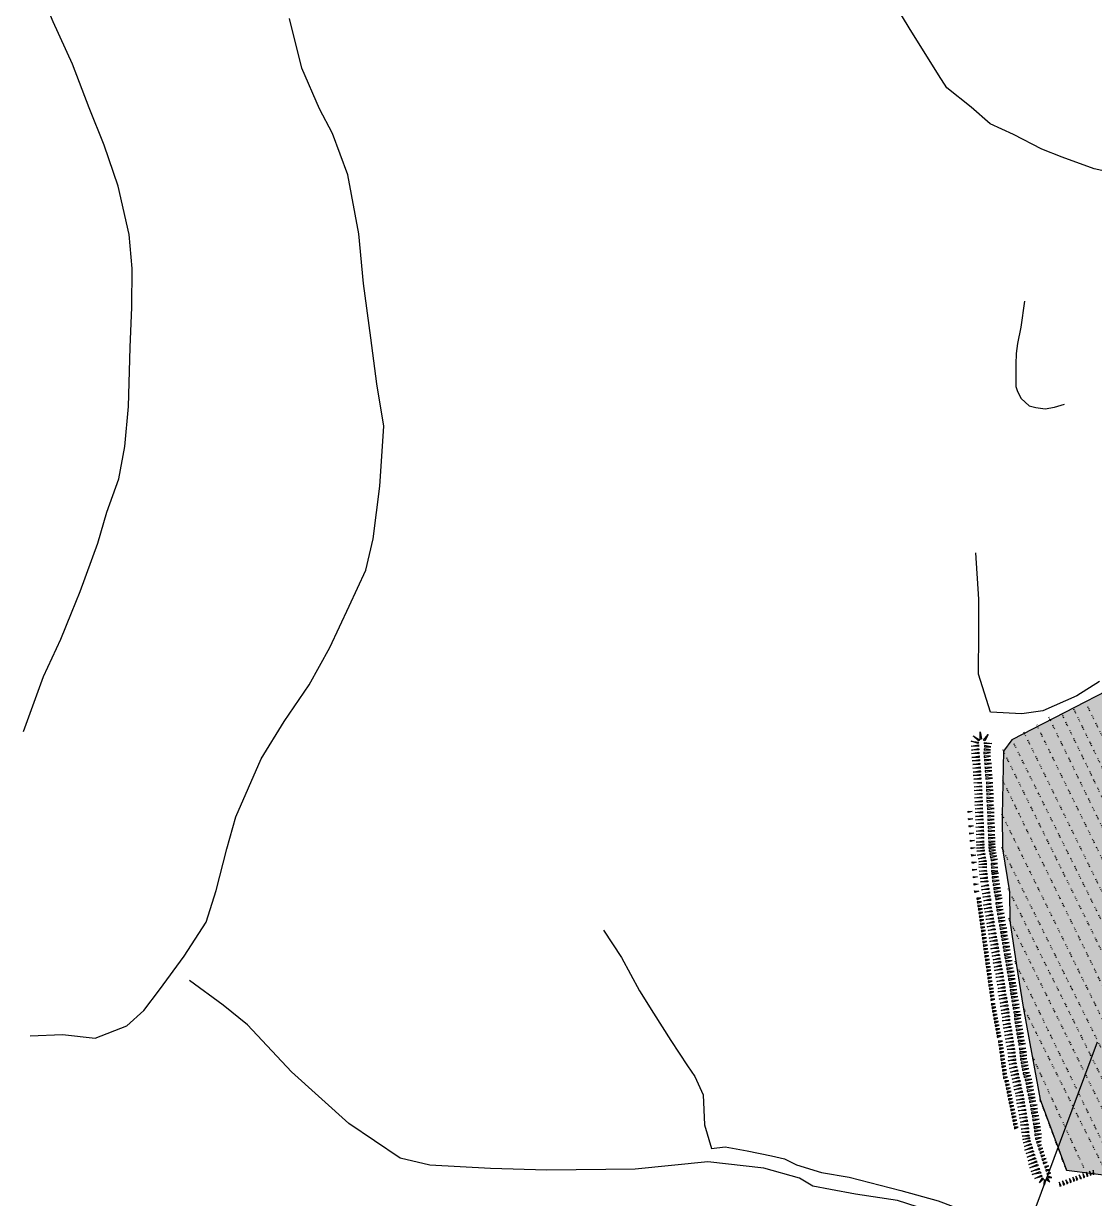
# Model space of a CAD drawing. Header units: feet. Extents: x 442639 to 445151, y 513727 to 516000.
# Drawn here: x 443101 to 443395.2, y 515110 to 515432.7 of the extents above; entities that cross this region are included whole.
import ezdxf

# ---------------------------------------------------------------- set-up
doc = ezdxf.new("R2010")
doc.units = ezdxf.units.FT
doc.header["$MEASUREMENT"] = 0
doc.linetypes.add('HMBC3', pattern=[2.5, 0.25, -0.25, 0.25, -0.25, 0.25, -0.25, -1])
for name, color, linetype in [('EW_SURVEY2000', 40, 'CONTINUOUS'), ('FIELDBOUNDARY', 82, 'CONTINUOUS'), ('FURROW', 8, 'CONTINUOUS'), ('HACHURE', 7, 'CONTINUOUS'), ('PDA2000', 6, 'CONTINUOUS'), ('QUARRYEDGE', 41, 'CONTINUOUS'), ('WATER', 160, 'CONTINUOUS')]:
    doc.layers.add(name, color=color, linetype=linetype)

msp = doc.modelspace()

# ---------------------------------------------------------------- hatches: boundary and pattern name
at = {"layer": 'EW_SURVEY2000', "ltscale": 100}
h = msp.add_hatch(color=256, dxfattribs=at)
h.paths.add_polyline_path([(443387.49, 515117.76), (443401.94, 515116), (443428.8, 515129.76), (443458.44, 515145.99), (443467.66, 515152.82), (443474.37, 515156.42), (443492.59, 515168.41), (443569.23, 515214.18), (443562.84, 515225.56), (443541.17, 515236.56), (443533.13, 515236.09), (443513.75, 515235.02), (443496.67, 515235.9), (443480.54, 515251.5), (443472.45, 515259.77), (443467.05, 515262.62), (443447.75, 515267.72), (443430.83, 515268.38), (443415.83, 515258.34), (443372.53, 515236.03), (443370.21, 515232.87), (443369.84, 515215.28), (443369.89, 515206.05), (443371.86, 515194.23), (443371.9, 515186.32), (443373.79, 515174.04), (443375.62, 515162.58), (443378.06, 515149.15), (443380.23, 515137.18)])
h.paths.add_polyline_path([(443732.42, 514928.62), (443713.77, 514994.29), (443722.92, 515002.16), (443761.16, 515022.47), (443776.2, 515027.21), (443817.07, 515035.39), (443815.52, 515041.61), (443808.05, 515057.77), (443786.61, 515099.57), (443773.95, 515133.47), (443776.08, 515135.75), (443779.01, 515136.47), (443782.79, 515137.54), (443785.77, 515137.81), (443788.71, 515137.99), (443796.4, 515141.4), (443893.94, 515167.78), (443912.95, 515168.66), (443955.12, 515171), (443952.58, 515123.63), (443912.95, 515117.42), (443913.17, 515094.38), (443914.78, 515061.21), (443914.88, 515055.59), (443915.3, 515049.36), (443915.49, 515042.93), (443915.91, 515014.23), (443948.41, 515031.11), (443953.9, 515015.5), (443915.81, 514997.83), (443917.24, 514971.66), (443797.03, 514953.41), (443797.03, 514952.88), (443798.08, 514946.82)])

# ---------------------------------------------------------------- linework, layer by layer
msp.add_lwpolyline([(443415.83, 515258.34), (443372.53, 515236.03), (443370.21, 515232.87), (443369.84, 515215.28), (443369.89, 515206.05), (443371.86, 515194.23), (443371.9, 515186.32), (443373.79, 515174.04), (443375.62, 515162.58), (443378.06, 515149.15), (443380.23, 515137.18), (443387.49, 515117.76), (443401.94, 515116)], dxfattribs=at)
at = {"layer": 'FIELDBOUNDARY'}
msp.add_lwpolyline([(443382.46, 515094.8), (443370.19, 515099.1), (443354.76, 515105.09), (443341.12, 515109.47), (443329.55, 515111.24), (443322.67, 515112.48), (443317.79, 515113.41), (443314.21, 515115.63), (443304.35, 515118.39), (443288.99, 515120.08), (443269.02, 515118.11), (443244.77, 515117.77), (443229.3, 515118.27), (443212.64, 515119.17), (443204.47, 515121.12), (443190.36, 515130.59), (443174.68, 515144.77), (443162.59, 515157.72), (443155.84, 515163.15), (443146.6, 515169.9)], dxfattribs=at)
at = {"layer": 'FURROW', "linetype": 'HMBC3', "flags": 128}
for points in [[(443389.44, 515244.48), (443442.27, 515135.81)], [(443445.64, 515138.38), (443392.93, 515245.93)], [(443382.54, 515242.34), (443436.03, 515132.45)], [(443439.14, 515133.98), (443386.01, 515243.54)], [(443375.7, 515238.2), (443428.8, 515129.76)], [(443432.51, 515131.25), (443379.33, 515240.13)], [(443425.8, 515128.45), (443372.53, 515236.03)], [(443422.39, 515126.68), (443369.76, 515233.78)], [(443418.65, 515124.79), (443369.69, 515225.47)], [(443369.63, 515215.71), (443415.14, 515123)], [(443369.68, 515206.48), (443412.04, 515121)], [(443371.4, 515195.16), (443409, 515119.29)], [(443371.56, 515187), (443405.87, 515117.37)], [(443373.23, 515175.2), (443402, 515115.88)], [(443375.62, 515162.58), (443397.42, 515119.03)], [(443378.06, 515149.15), (443392.28, 515118.38)], [(443387.49, 515117.76), (443380.23, 515137.18)]]:
    msp.add_lwpolyline(points, dxfattribs=at)
at = {"layer": 'HACHURE', "ltscale": 100}
for points in [[(443363.98, 515236.19), (443363.78, 515236.17), (443363.75, 515238.21), (443364.18, 515236.22)], [(443364.87, 515235.8), (443364.7, 515235.91), (443365.98, 515237.5), (443365.04, 515235.69)], [(443363.25, 515235.15), (443363.21, 515234.96), (443361.28, 515235.62), (443363.3, 515235.35)], [(443363.31, 515234.4), (443363.33, 515234.2), (443361.29, 515234.29), (443363.3, 515234.6)], [(443363.48, 515235.84), (443363.36, 515235.68), (443361.88, 515237.09), (443363.6, 515236)], [(443364.97, 515234.27), (443364.95, 515234.07), (443366.75, 515234.08), (443364.99, 515234.47)], [(443364.98, 515235.08), (443364.99, 515235.28), (443367.01, 515234.98), (443364.97, 515234.88)], [(443363.43, 515232.37), (443363.44, 515232.17), (443361.4, 515232.25), (443363.42, 515232.56)], [(443363.38, 515233.41), (443363.39, 515233.21), (443361.42, 515233.19), (443363.36, 515233.61)], [(443363.49, 515231.37), (443363.51, 515231.17), (443361.54, 515231.16), (443363.48, 515231.57)], [(443364.83, 515232.38), (443364.84, 515232.18), (443366.61, 515232.48), (443364.81, 515232.58)], [(443364.86, 515233.32), (443364.85, 515233.12), (443366.63, 515233.22), (443364.87, 515233.52)], [(443364.89, 515231.37), (443364.9, 515231.17), (443366.66, 515231.48), (443364.87, 515231.57)], [(443363.61, 515230.38), (443363.62, 515230.18), (443361.59, 515230.24), (443363.59, 515230.58)], [(443363.78, 515228.34), (443363.79, 515228.14), (443361.75, 515228.23), (443363.76, 515228.54)], [(443363.7, 515229.37), (443363.71, 515229.17), (443361.79, 515229.18), (443363.68, 515229.57)], [(443363.84, 515227.34), (443363.85, 515227.14), (443361.88, 515227.13), (443363.83, 515227.54)], [(443364.97, 515230.38), (443364.98, 515230.19), (443366.73, 515230.49), (443364.95, 515230.58)], [(443365.04, 515229.38), (443365.05, 515229.18), (443366.87, 515229.49), (443365.02, 515229.58)], [(443365.13, 515228.3), (443365.14, 515228.11), (443366.95, 515228.4), (443365.11, 515228.5)], [(443365.19, 515227.35), (443365.21, 515227.15), (443366.96, 515227.46), (443365.18, 515227.55)], [(443363.9, 515226.35), (443363.92, 515226.15), (443361.89, 515226.21), (443363.89, 515226.55)], [(443363.98, 515225.36), (443363.99, 515225.16), (443362.07, 515225.16), (443363.97, 515225.56)], [(443364.11, 515224.17), (443364.11, 515223.97), (443362.08, 515224.14), (443364.1, 515224.37)], [(443365.3, 515226.25), (443365.31, 515226.05), (443367.06, 515226.35), (443365.28, 515226.44)], [(443365.38, 515225.35), (443365.39, 515225.15), (443367.22, 515225.46), (443365.37, 515225.55)], [(443365.5, 515224.13), (443365.51, 515223.93), (443367.29, 515224.16), (443365.49, 515224.33)], [(443364.13, 515223.17), (443364.14, 515222.97), (443362.17, 515223.04), (443364.13, 515223.37)], [(443364.2, 515222.18), (443364.21, 515221.98), (443362.18, 515222.12), (443364.2, 515222.38)], [(443364.25, 515221.17), (443364.26, 515220.97), (443362.33, 515221.05), (443364.25, 515221.37)], [(443365.52, 515223.11), (443365.53, 515222.91), (443367.29, 515223.15), (443365.51, 515223.31)], [(443365.56, 515222.13), (443365.57, 515221.93), (443367.33, 515222.16), (443365.55, 515222.33)], [(443365.59, 515221.12), (443365.59, 515220.92), (443367.43, 515221.15), (443365.59, 515221.32)], [(443364.29, 515220.14), (443364.29, 515219.94), (443362.26, 515220.1), (443364.28, 515220.34)], [(443364.34, 515218.14), (443364.34, 515217.94), (443362.32, 515218.08), (443364.33, 515218.34)], [(443364.31, 515219.14), (443364.32, 515218.94), (443362.35, 515219), (443364.31, 515219.34)], [(443365.64, 515220.04), (443365.64, 515219.84), (443367.46, 515220.06), (443365.63, 515220.24)], [(443365.66, 515219.09), (443365.67, 515218.89), (443367.44, 515219.13), (443365.66, 515219.29)], [(443365.72, 515217.98), (443365.73, 515217.78), (443367.49, 515218.01), (443365.71, 515218.18)], [(443360.47, 515216.22), (443360.45, 515216.42), (443361.57, 515216.31), (443360.49, 515216.02)], [(443364.45, 515216.09), (443364.45, 515215.89), (443362.42, 515216.05), (443364.44, 515216.29)], [(443364.37, 515217.14), (443364.37, 515216.94), (443362.45, 515217.03), (443364.37, 515217.34)], [(443364.47, 515215.09), (443364.48, 515214.89), (443362.51, 515214.95), (443364.47, 515215.29)], [(443365.77, 515217.08), (443365.77, 515216.88), (443367.61, 515217.12), (443365.77, 515217.28)], [(443365.84, 515216.04), (443365.85, 515215.84), (443367.63, 515216.07), (443365.84, 515216.24)], [(443365.86, 515215.03), (443365.87, 515214.83), (443367.64, 515215.07), (443365.85, 515215.23)], [(443360.63, 515214.23), (443360.62, 515214.43), (443361.73, 515214.32), (443360.65, 515214.03)], [(443360.8, 515212.24), (443360.78, 515212.44), (443361.9, 515212.33), (443360.82, 515212.04)], [(443364.55, 515214.09), (443364.55, 515213.89), (443362.52, 515214.04), (443364.54, 515214.29)], [(443364.63, 515212.05), (443364.63, 515211.85), (443362.6, 515212.02), (443364.62, 515212.25)], [(443364.59, 515213.08), (443364.6, 515212.88), (443362.68, 515212.97), (443364.59, 515213.28)], [(443365.9, 515214.04), (443365.91, 515213.84), (443367.67, 515214.08), (443365.9, 515214.24)], [(443365.93, 515213.03), (443365.93, 515212.83), (443367.77, 515213.07), (443365.93, 515213.23)], [(443365.98, 515211.96), (443365.98, 515211.76), (443367.8, 515211.98), (443365.97, 515212.16)], [(443360.96, 515210.24), (443360.95, 515210.44), (443362.06, 515210.33), (443360.98, 515210.04)], [(443361.13, 515208.25), (443361.11, 515208.45), (443362.23, 515208.34), (443361.15, 515208.05)], [(443364.68, 515210.05), (443364.68, 515209.85), (443362.66, 515210), (443364.67, 515210.25)], [(443364.65, 515211.05), (443364.66, 515210.85), (443362.69, 515210.92), (443364.65, 515211.25)], [(443364.74, 515208.04), (443364.76, 515207.84), (443362.73, 515207.86), (443364.73, 515208.24)], [(443364.71, 515209.06), (443364.72, 515208.86), (443362.8, 515208.94), (443364.71, 515209.26)], [(443366.01, 515211), (443366.01, 515210.8), (443367.78, 515211.04), (443366, 515211.2)], [(443366.06, 515209.89), (443366.07, 515209.69), (443367.83, 515209.93), (443366.06, 515210.09)], [(443366.11, 515209), (443366.12, 515208.8), (443367.95, 515209.04), (443366.11, 515209.2)], [(443361.29, 515206.26), (443361.28, 515206.46), (443362.39, 515206.35), (443361.31, 515206.06)], [(443364.8, 515207.26), (443364.81, 515207.06), (443362.78, 515207.09), (443364.78, 515207.46)], [(443364.82, 515206.4), (443364.84, 515206.2), (443362.81, 515206.23), (443364.81, 515206.6)], [(443364.88, 515205.63), (443364.89, 515205.43), (443362.86, 515205.45), (443364.86, 515205.82)], [(443366.13, 515207.96), (443366.15, 515207.76), (443367.9, 515208.1), (443366.11, 515208.16)], [(443366.19, 515207.18), (443366.21, 515206.98), (443367.95, 515207.32), (443366.17, 515207.38)], [(443366.21, 515206.33), (443366.23, 515206.13), (443367.98, 515206.47), (443366.2, 515206.52)], [(443366.27, 515205.55), (443366.29, 515205.35), (443368.03, 515205.69), (443366.25, 515205.75)], [(443366.43, 515204.7), (443366.46, 515204.51), (443368.18, 515204.97), (443366.4, 515204.9)], [(443361.46, 515204.26), (443361.44, 515204.46), (443362.56, 515204.35), (443361.48, 515204.06)], [(443361.62, 515202.27), (443361.61, 515202.47), (443362.72, 515202.36), (443361.64, 515202.07)], [(443365.04, 515204.68), (443365.07, 515204.48), (443363.04, 515204.36), (443365, 515204.88)], [(443365.2, 515203.7), (443365.23, 515203.5), (443363.31, 515203.34), (443365.17, 515203.9)], [(443365.4, 515202.78), (443365.43, 515202.59), (443363.39, 515202.48), (443365.37, 515202.98)], [(443365.42, 515201.88), (443365.42, 515201.68), (443363.45, 515201.77), (443365.42, 515202.08)], [(443366.59, 515203.82), (443366.62, 515203.62), (443368.41, 515204.1), (443366.57, 515204.02)], [(443366.79, 515202.93), (443366.82, 515202.73), (443368.55, 515203.2), (443366.75, 515203.13)], [(443366.81, 515201.81), (443366.84, 515201.61), (443368.56, 515202.07), (443366.78, 515202)], [(443361.79, 515200.28), (443361.77, 515200.48), (443362.89, 515200.37), (443361.81, 515200.08)], [(443365.47, 515201), (443365.47, 515200.8), (443363.44, 515200.99), (443365.47, 515201.2)], [(443365.49, 515200), (443365.49, 515199.8), (443363.52, 515199.89), (443365.48, 515200.2)], [(443365.62, 515199.14), (443365.64, 515198.94), (443363.6, 515198.97), (443365.6, 515199.34)], [(443366.87, 515200.95), (443366.87, 515200.75), (443368.66, 515200.96), (443366.86, 515201.15)], [(443366.88, 515199.93), (443366.88, 515199.73), (443368.65, 515199.96), (443366.87, 515200.13)], [(443367.01, 515199.2), (443367.04, 515199), (443368.8, 515199.36), (443366.99, 515199.4)], [(443361.95, 515198.28), (443361.94, 515198.48), (443363.05, 515198.38), (443361.97, 515198.09)], [(443362.12, 515196.29), (443362.1, 515196.49), (443363.22, 515196.38), (443362.14, 515196.09)], [(443365.71, 515198.15), (443365.73, 515197.95), (443363.76, 515197.88), (443365.69, 515198.35)], [(443365.86, 515197.16), (443365.88, 515196.96), (443363.84, 515196.97), (443365.84, 515197.36)], [(443366.01, 515196.07), (443366.04, 515195.87), (443364.13, 515195.7), (443365.98, 515196.26)], [(443367.1, 515198.19), (443367.13, 515197.99), (443368.87, 515198.36), (443367.08, 515198.39)], [(443367.21, 515197.21), (443367.24, 515197.01), (443368.98, 515197.37), (443367.19, 515197.41)], [(443367.35, 515196.19), (443367.37, 515195.99), (443369.16, 515196.46), (443367.32, 515196.39)], [(443367.53, 515195.13), (443367.56, 515194.93), (443369.34, 515195.38), (443367.5, 515195.33)], [(443362.28, 515194.3), (443362.27, 515194.5), (443363.38, 515194.39), (443362.3, 515194.1)], [(443362.9, 515192.35), (443362.92, 515192.15), (443363.99, 515192.5), (443362.87, 515192.54)], [(443366.18, 515195.05), (443366.21, 515194.85), (443364.18, 515194.75), (443366.15, 515195.25)], [(443366.34, 515194.06), (443366.37, 515193.86), (443364.41, 515193.67), (443366.31, 515194.26)], [(443366.49, 515193.07), (443366.52, 515192.87), (443364.49, 515192.76), (443366.46, 515193.27)], [(443366.65, 515192.09), (443366.68, 515191.89), (443364.77, 515191.73), (443366.62, 515192.29)], [(443367.68, 515194.19), (443367.72, 515193.99), (443369.44, 515194.46), (443367.65, 515194.38)], [(443367.88, 515193.09), (443367.92, 515192.9), (443369.63, 515193.36), (443367.85, 515193.29)], [(443368.05, 515192.21), (443368.08, 515192.02), (443369.87, 515192.49), (443368.02, 515192.41)], [(443363.03, 515191.36), (443363.06, 515191.16), (443364.12, 515191.51), (443363.01, 515191.55)], [(443363.17, 515190.37), (443363.2, 515190.17), (443364.26, 515190.52), (443363.14, 515190.56)], [(443363.31, 515189.37), (443363.33, 515189.18), (443364.4, 515189.53), (443363.28, 515189.57)], [(443366.69, 515190.92), (443366.72, 515190.72), (443364.69, 515190.62), (443366.66, 515191.12)], [(443366.85, 515189.93), (443366.88, 515189.73), (443364.92, 515189.55), (443366.82, 515190.13)], [(443367.05, 515188.96), (443367.08, 515188.76), (443365.05, 515188.64), (443367.02, 515189.15)], [(443368.08, 515191.06), (443368.12, 515190.86), (443369.85, 515191.32), (443368.05, 515191.26)], [(443368.23, 515190.06), (443368.27, 515189.86), (443369.99, 515190.33), (443368.2, 515190.25)], [(443368.4, 515189.08), (443368.43, 515188.89), (443370.15, 515189.35), (443368.37, 515189.28)], [(443363.44, 515188.38), (443363.47, 515188.19), (443364.53, 515188.53), (443363.42, 515188.58)], [(443363.58, 515187.39), (443363.61, 515187.2), (443364.67, 515187.54), (443363.55, 515187.59)], [(443363.72, 515186.4), (443363.75, 515186.2), (443364.81, 515186.55), (443363.69, 515186.6)], [(443363.85, 515185.41), (443363.88, 515185.21), (443364.94, 515185.56), (443363.83, 515185.61)], [(443367.23, 515187.96), (443367.26, 515187.76), (443365.34, 515187.6), (443367.19, 515188.16)], [(443367.4, 515186.94), (443367.43, 515186.75), (443365.39, 515186.65), (443367.37, 515187.14)], [(443367.55, 515185.96), (443367.58, 515185.76), (443365.62, 515185.57), (443367.52, 515186.15)], [(443368.56, 515188.09), (443368.59, 515187.89), (443370.38, 515188.36), (443368.53, 515188.28)], [(443368.74, 515187.03), (443368.78, 515186.83), (443370.55, 515187.28), (443368.71, 515187.22)], [(443368.9, 515186.08), (443368.93, 515185.88), (443370.65, 515186.35), (443368.86, 515186.28)], [(443363.99, 515184.42), (443364.02, 515184.22), (443365.08, 515184.57), (443363.96, 515184.62)], [(443364.13, 515183.43), (443364.16, 515183.23), (443365.22, 515183.58), (443364.1, 515183.63)], [(443364.27, 515182.44), (443364.29, 515182.24), (443365.36, 515182.59), (443364.24, 515182.64)], [(443367.7, 515184.97), (443367.73, 515184.77), (443365.71, 515184.65), (443367.67, 515185.17)], [(443367.87, 515183.99), (443367.9, 515183.79), (443365.98, 515183.63), (443367.84, 515184.19)], [(443368.05, 515182.88), (443368.08, 515182.68), (443366.05, 515182.59), (443368.02, 515183.08)], [(443369.1, 515184.99), (443369.13, 515184.79), (443370.85, 515185.26), (443369.06, 515185.19)], [(443369.26, 515184.11), (443369.29, 515183.91), (443371.08, 515184.38), (443369.23, 515184.31)], [(443369.44, 515183.02), (443369.48, 515182.83), (443371.21, 515183.28), (443369.41, 515183.22)], [(443364.4, 515181.45), (443364.43, 515181.25), (443365.49, 515181.6), (443364.38, 515181.65)], [(443364.54, 515180.46), (443364.57, 515180.26), (443365.63, 515180.61), (443364.51, 515180.66)], [(443364.68, 515179.47), (443364.7, 515179.27), (443365.77, 515179.62), (443364.65, 515179.67)], [(443368.21, 515181.89), (443368.24, 515181.7), (443366.27, 515181.51), (443368.17, 515182.09)], [(443368.41, 515180.92), (443368.44, 515180.72), (443366.41, 515180.6), (443368.38, 515181.12)], [(443368.58, 515179.92), (443368.61, 515179.73), (443366.7, 515179.56), (443368.55, 515180.12)], [(443369.59, 515182.02), (443369.63, 515181.82), (443371.34, 515182.29), (443369.56, 515182.22)], [(443369.76, 515181.05), (443369.79, 515180.85), (443371.51, 515181.31), (443369.73, 515181.24)], [(443369.92, 515180.05), (443369.95, 515179.85), (443371.74, 515180.32), (443369.89, 515180.25)], [(443370.1, 515178.99), (443370.14, 515178.79), (443371.91, 515179.24), (443370.07, 515179.19)], [(443364.81, 515178.48), (443364.84, 515178.28), (443365.9, 515178.63), (443364.79, 515178.68)], [(443364.95, 515177.49), (443364.98, 515177.29), (443366.04, 515177.64), (443364.92, 515177.69)], [(443365.09, 515176.5), (443365.11, 515176.3), (443366.18, 515176.65), (443365.06, 515176.7)], [(443368.75, 515178.91), (443368.79, 515178.71), (443366.75, 515178.61), (443368.72, 515179.1)], [(443368.91, 515177.92), (443368.94, 515177.72), (443366.98, 515177.53), (443368.88, 515178.12)], [(443369.06, 515176.93), (443369.09, 515176.73), (443367.07, 515176.61), (443369.03, 515177.13)], [(443369.22, 515175.95), (443369.26, 515175.75), (443367.34, 515175.59), (443369.19, 515176.15)], [(443370.26, 515178.04), (443370.29, 515177.85), (443372.01, 515178.31), (443370.22, 515178.24)], [(443370.46, 515176.95), (443370.49, 515176.76), (443372.21, 515177.22), (443370.42, 515177.15)], [(443370.62, 515176.07), (443370.65, 515175.87), (443372.44, 515176.35), (443370.59, 515176.27)], [(443365.22, 515175.51), (443365.25, 515175.31), (443366.31, 515175.66), (443365.2, 515175.7)], [(443365.36, 515174.52), (443365.39, 515174.32), (443366.45, 515174.67), (443365.33, 515174.71)], [(443365.5, 515173.53), (443365.52, 515173.33), (443366.59, 515173.68), (443365.47, 515173.72)], [(443365.63, 515172.53), (443365.66, 515172.34), (443366.72, 515172.69), (443365.61, 515172.73)], [(443369.41, 515174.96), (443369.44, 515174.76), (443367.4, 515174.66), (443369.38, 515175.16)], [(443369.56, 515173.97), (443369.59, 515173.77), (443367.63, 515173.59), (443369.53, 515174.17)], [(443369.77, 515173), (443369.8, 515172.8), (443367.77, 515172.68), (443369.73, 515173.19)], [(443370.8, 515175.1), (443370.83, 515174.9), (443372.57, 515175.36), (443370.77, 515175.3)], [(443370.95, 515174.09), (443370.98, 515173.9), (443372.7, 515174.36), (443370.92, 515174.29)], [(443371.12, 515173.12), (443371.15, 515172.93), (443372.87, 515173.39), (443371.08, 515173.32)], [(443365.77, 515171.54), (443365.8, 515171.35), (443366.86, 515171.69), (443365.74, 515171.74)], [(443365.91, 515170.55), (443365.94, 515170.36), (443367, 515170.7), (443365.88, 515170.75)], [(443366.04, 515169.56), (443366.07, 515169.36), (443367.13, 515169.71), (443366.02, 515169.76)], [(443369.94, 515172), (443369.97, 515171.8), (443368.06, 515171.64), (443369.91, 515172.2)], [(443370.11, 515170.98), (443370.14, 515170.78), (443368.11, 515170.69), (443370.08, 515171.18)], [(443370.27, 515169.99), (443370.3, 515169.8), (443368.34, 515169.61), (443370.24, 515170.19)], [(443371.28, 515172.12), (443371.31, 515171.93), (443373.09, 515172.4), (443371.25, 515172.32)], [(443371.46, 515171.07), (443371.5, 515170.87), (443373.27, 515171.32), (443371.43, 515171.26)], [(443371.61, 515170.12), (443371.65, 515169.92), (443373.37, 515170.39), (443371.58, 515170.32)], [(443366.18, 515168.57), (443366.21, 515168.37), (443367.27, 515168.72), (443366.15, 515168.77)], [(443366.32, 515167.58), (443366.35, 515167.38), (443367.41, 515167.73), (443366.29, 515167.78)], [(443366.46, 515166.59), (443366.48, 515166.39), (443367.55, 515166.74), (443366.43, 515166.79)], [(443370.42, 515169.01), (443370.45, 515168.81), (443368.42, 515168.69), (443370.39, 515169.2)], [(443370.66, 515167.03), (443370.69, 515166.84), (443368.65, 515166.74), (443370.62, 515167.23)], [(443370.58, 515168.03), (443370.61, 515167.83), (443368.7, 515167.66), (443370.55, 515168.22)], [(443370.81, 515166.05), (443370.84, 515165.85), (443368.88, 515165.66), (443370.78, 515166.24)], [(443371.81, 515169.03), (443371.85, 515168.83), (443373.56, 515169.29), (443371.78, 515169.23)], [(443371.98, 515168.15), (443372.01, 515167.95), (443373.8, 515168.42), (443371.95, 515168.35)], [(443372.05, 515167.17), (443372.08, 515166.98), (443373.82, 515167.43), (443372.01, 515167.37)], [(443372.19, 515166.17), (443372.23, 515165.97), (443373.95, 515166.44), (443372.16, 515166.37)], [(443366.59, 515165.6), (443366.62, 515165.4), (443367.68, 515165.75), (443366.57, 515165.8)], [(443366.73, 515164.61), (443366.76, 515164.41), (443367.82, 515164.76), (443366.7, 515164.81)], [(443366.86, 515163.32), (443366.89, 515163.12), (443367.94, 515163.52), (443366.82, 515163.52)], [(443371.01, 515165.07), (443371.04, 515164.87), (443369.01, 515164.76), (443370.98, 515165.27)], [(443371.19, 515164.08), (443371.22, 515163.88), (443369.3, 515163.71), (443371.16, 515164.27)], [(443371.36, 515163.06), (443371.39, 515162.86), (443369.35, 515162.76), (443371.33, 515163.26)], [(443372.36, 515165.2), (443372.4, 515165), (443374.11, 515165.46), (443372.33, 515165.4)], [(443372.52, 515164.2), (443372.55, 515164), (443374.34, 515164.47), (443372.49, 515164.4)], [(443372.71, 515163.14), (443372.74, 515162.94), (443374.51, 515163.39), (443372.67, 515163.34)], [(443367.04, 515162.34), (443367.07, 515162.14), (443368.12, 515162.54), (443367, 515162.53)], [(443367.22, 515161.35), (443367.26, 515161.16), (443368.3, 515161.55), (443367.18, 515161.55)], [(443367.4, 515160.37), (443367.44, 515160.17), (443368.48, 515160.57), (443367.37, 515160.57)], [(443371.51, 515162.07), (443371.54, 515161.87), (443369.58, 515161.68), (443371.48, 515162.27)], [(443371.67, 515161.08), (443371.7, 515160.88), (443369.67, 515160.77), (443371.63, 515161.28)], [(443371.83, 515160.1), (443371.86, 515159.9), (443369.94, 515159.74), (443371.8, 515160.3)], [(443372.86, 515162.2), (443372.89, 515162), (443374.61, 515162.47), (443372.82, 515162.39)], [(443373.06, 515161.1), (443373.09, 515160.91), (443374.81, 515161.37), (443373.03, 515161.3)], [(443373.22, 515160.22), (443373.25, 515160.03), (443375.04, 515160.5), (443373.2, 515160.42)], [(443367.58, 515159.39), (443367.62, 515159.19), (443368.67, 515159.59), (443367.55, 515159.58)], [(443367.77, 515158.4), (443367.8, 515158.21), (443368.85, 515158.6), (443367.73, 515158.6)], [(443367.95, 515157.42), (443367.99, 515157.22), (443369.03, 515157.62), (443367.91, 515157.62)], [(443368.13, 515156.44), (443368.17, 515156.24), (443369.21, 515156.64), (443368.1, 515156.63)], [(443371.84, 515159.1), (443371.87, 515158.91), (443369.84, 515158.81), (443371.81, 515159.3)], [(443372, 515158.12), (443372.03, 515157.92), (443370.07, 515157.73), (443371.97, 515158.31)], [(443372.2, 515157.14), (443372.23, 515156.94), (443370.2, 515156.83), (443372.17, 515157.34)], [(443373.23, 515159.24), (443373.27, 515159.05), (443375, 515159.51), (443373.2, 515159.44)], [(443373.38, 515158.24), (443373.42, 515158.04), (443375.14, 515158.51), (443373.35, 515158.44)], [(443373.55, 515157.27), (443373.58, 515157.07), (443375.3, 515157.53), (443373.52, 515157.47)], [(443373.71, 515156.27), (443373.74, 515156.07), (443375.53, 515156.54), (443373.68, 515156.47)], [(443368.31, 515155.45), (443368.35, 515155.26), (443369.4, 515155.65), (443368.28, 515155.65)], [(443368.5, 515154.47), (443368.53, 515154.27), (443369.58, 515154.67), (443368.46, 515154.67)], [(443372.38, 515156.15), (443372.41, 515155.95), (443370.49, 515155.78), (443372.35, 515156.34)], [(443372.55, 515155.13), (443372.58, 515154.93), (443370.54, 515154.83), (443372.52, 515155.33)], [(443372.7, 515154.14), (443372.73, 515153.94), (443370.77, 515153.76), (443372.67, 515154.34)], [(443372.85, 515153.15), (443372.88, 515152.95), (443370.86, 515152.84), (443372.82, 515153.35)], [(443373.89, 515155.21), (443373.93, 515155.01), (443375.7, 515155.47), (443373.86, 515155.41)], [(443374.05, 515154.27), (443374.08, 515154.07), (443375.8, 515154.54), (443374.01, 515154.46)], [(443374.25, 515153.18), (443374.28, 515152.98), (443376, 515153.44), (443374.21, 515153.37)], [(443368.82, 515153.1), (443368.85, 515152.91), (443369.91, 515153.26), (443368.79, 515153.3)], [(443368.96, 515152.11), (443368.99, 515151.92), (443370.05, 515152.26), (443368.93, 515152.31)], [(443369.09, 515151.12), (443369.12, 515150.93), (443370.18, 515151.27), (443369.07, 515151.32)], [(443369.23, 515150.13), (443369.26, 515149.93), (443370.32, 515150.28), (443369.2, 515150.33)], [(443373.02, 515152.17), (443373.05, 515151.98), (443371.13, 515151.81), (443372.99, 515152.37)], [(443373.19, 515151.13), (443373.21, 515150.93), (443371.18, 515150.95), (443373.17, 515151.33)], [(443373.28, 515150.14), (443373.3, 515149.94), (443371.38, 515149.91), (443373.27, 515150.34)], [(443374.41, 515152.29), (443374.44, 515152.1), (443376.23, 515152.57), (443374.38, 515152.49)], [(443374.57, 515151.05), (443374.61, 515150.85), (443376.31, 515151.35), (443374.53, 515151.25)], [(443374.7, 515150.08), (443374.72, 515149.88), (443376.52, 515150.31), (443374.67, 515150.28)], [(443369.37, 515149.14), (443369.4, 515148.94), (443370.46, 515149.29), (443369.34, 515149.34)], [(443369.51, 515148.15), (443369.53, 515147.95), (443370.59, 515148.3), (443369.48, 515148.35)], [(443369.64, 515147.16), (443369.67, 515146.96), (443370.73, 515147.31), (443369.61, 515147.36)], [(443373.48, 515148.14), (443373.51, 515147.95), (443371.49, 515147.8), (443373.45, 515148.34)], [(443373.43, 515149.11), (443373.44, 515148.91), (443371.52, 515148.94), (443373.42, 515149.31)], [(443373.65, 515147.17), (443373.69, 515146.97), (443371.77, 515146.78), (443373.62, 515147.36)], [(443374.81, 515149.09), (443374.84, 515148.89), (443376.62, 515149.38), (443374.78, 515149.28)], [(443374.87, 515148.18), (443374.91, 515147.99), (443376.62, 515148.47), (443374.84, 515148.38)], [(443375.05, 515147.3), (443375.08, 515147.11), (443376.86, 515147.6), (443375.02, 515147.5)], [(443369.78, 515146.17), (443369.81, 515145.97), (443370.87, 515146.32), (443369.75, 515146.37)], [(443369.92, 515145.18), (443369.94, 515144.98), (443371.01, 515145.33), (443369.89, 515145.38)], [(443370.05, 515144.19), (443370.08, 515143.99), (443371.14, 515144.34), (443370.03, 515144.39)], [(443373.84, 515146.16), (443373.88, 515145.97), (443371.86, 515145.76), (443373.8, 515146.36)], [(443374.05, 515145.18), (443374.09, 515144.99), (443372.14, 515144.7), (443374.01, 515145.38)], [(443374.25, 515144.21), (443374.29, 515144.01), (443372.28, 515143.79), (443374.21, 515144.4)], [(443375.19, 515146.32), (443375.23, 515146.12), (443376.98, 515146.66), (443375.14, 515146.51)], [(443375.39, 515145.38), (443375.43, 515145.18), (443377.12, 515145.74), (443375.34, 515145.57)], [(443375.64, 515144.3), (443375.69, 515144.11), (443377.38, 515144.66), (443375.6, 515144.5)], [(443375.85, 515143.43), (443375.89, 515143.23), (443377.66, 515143.8), (443375.82, 515143.63)], [(443370.19, 515143.2), (443370.22, 515143), (443371.28, 515143.35), (443370.16, 515143.4)], [(443370.6, 515142.13), (443370.64, 515141.93), (443371.68, 515142.35), (443370.56, 515142.32)], [(443370.8, 515141.15), (443370.84, 515140.95), (443371.88, 515141.37), (443370.76, 515141.34)], [(443374.47, 515143.24), (443374.51, 515143.04), (443372.6, 515142.78), (443374.42, 515143.43)], [(443374.73, 515142.28), (443374.77, 515142.08), (443372.74, 515141.88), (443374.68, 515142.48)], [(443374.93, 515141.3), (443374.97, 515141.1), (443373.02, 515140.82), (443374.89, 515141.5)], [(443375.13, 515140.32), (443375.18, 515140.13), (443373.16, 515139.9), (443375.09, 515140.52)], [(443376.19, 515142.49), (443376.23, 515142.3), (443377.98, 515142.84), (443376.14, 515142.69)], [(443376.41, 515141.52), (443376.45, 515141.32), (443378.14, 515141.88), (443376.36, 515141.71)], [(443376.58, 515140.53), (443376.63, 515140.34), (443378.32, 515140.89), (443376.54, 515140.73)], [(443371, 515140.17), (443371.04, 515139.97), (443372.08, 515140.39), (443370.96, 515140.36)], [(443371.2, 515139.19), (443371.24, 515138.99), (443372.27, 515139.4), (443371.16, 515139.38)], [(443371.39, 515138.21), (443371.43, 515138.01), (443372.47, 515138.42), (443371.35, 515138.4)], [(443371.59, 515137.23), (443371.63, 515137.03), (443372.67, 515137.44), (443371.55, 515137.42)], [(443375.35, 515139.35), (443375.39, 515139.16), (443373.48, 515138.89), (443375.31, 515139.55)], [(443375.59, 515138.42), (443375.62, 515138.22), (443373.59, 515138.13), (443375.56, 515138.61)], [(443375.74, 515137.43), (443375.77, 515137.23), (443373.81, 515137.05), (443375.71, 515137.62)], [(443376.74, 515139.55), (443376.78, 515139.35), (443378.54, 515139.91), (443376.7, 515139.74)], [(443376.98, 515138.49), (443377.01, 515138.29), (443378.79, 515138.74), (443376.95, 515138.69)], [(443377.17, 515137.53), (443377.21, 515137.33), (443378.93, 515137.8), (443377.14, 515137.73)], [(443371.79, 515136.25), (443371.83, 515136.05), (443372.87, 515136.46), (443371.75, 515136.44)], [(443371.99, 515135.27), (443372.03, 515135.07), (443373.07, 515135.48), (443371.95, 515135.46)], [(443372.19, 515134.29), (443372.23, 515134.09), (443373.27, 515134.5), (443372.15, 515134.48)], [(443375.89, 515136.44), (443375.92, 515136.24), (443373.89, 515136.13), (443375.86, 515136.64)], [(443376.05, 515135.46), (443376.08, 515135.26), (443374.16, 515135.1), (443376.02, 515135.66)], [(443376.28, 515134.35), (443376.31, 515134.15), (443374.27, 515134.06), (443376.25, 515134.55)], [(443377.35, 515136.57), (443377.38, 515136.37), (443379.1, 515136.83), (443377.32, 515136.77)], [(443377.59, 515135.49), (443377.61, 515135.29), (443379.4, 515135.76), (443377.56, 515135.69)], [(443377.75, 515134.48), (443377.78, 515134.28), (443379.56, 515134.73), (443377.72, 515134.68)], [(443372.39, 515133.31), (443372.43, 515133.11), (443373.46, 515133.52), (443372.35, 515133.5)], [(443372.58, 515132.33), (443372.62, 515132.13), (443373.66, 515132.54), (443372.54, 515132.52)], [(443372.78, 515131.35), (443372.82, 515131.15), (443373.86, 515131.56), (443372.74, 515131.54)], [(443376.43, 515133.36), (443376.46, 515133.16), (443374.5, 515132.98), (443376.4, 515133.56)], [(443376.58, 515132.37), (443376.61, 515132.17), (443374.58, 515132.06), (443376.55, 515132.57)], [(443376.74, 515131.39), (443376.77, 515131.19), (443374.85, 515131.03), (443376.71, 515131.59)], [(443377.92, 515133.49), (443377.95, 515133.29), (443379.67, 515133.76), (443377.88, 515133.69)], [(443378.12, 515132.53), (443378.16, 515132.33), (443379.87, 515132.79), (443378.09, 515132.73)], [(443378.22, 515131.53), (443378.25, 515131.34), (443380.04, 515131.8), (443378.19, 515131.73)], [(443372.98, 515130.37), (443373.02, 515130.17), (443374.06, 515130.58), (443372.94, 515130.56)], [(443373.18, 515129.39), (443373.22, 515129.19), (443374.26, 515129.6), (443373.14, 515129.58)], [(443376.93, 515130.33), (443376.95, 515130.13), (443374.91, 515130.16), (443376.91, 515130.53)], [(443377.02, 515129.33), (443377.04, 515129.13), (443375.07, 515129.07), (443377, 515129.53)], [(443377.11, 515128.34), (443377.13, 515128.14), (443375.1, 515128.15), (443377.1, 515128.54)], [(443377.21, 515127.35), (443377.23, 515127.15), (443375.31, 515127.11), (443377.2, 515127.55)], [(443378.41, 515130.46), (443378.45, 515130.26), (443380.22, 515130.71), (443378.38, 515130.66)], [(443378.58, 515129.48), (443378.61, 515129.28), (443380.33, 515129.74), (443378.54, 515129.67)], [(443378.7, 515128.49), (443378.73, 515128.29), (443380.45, 515128.75), (443378.67, 515128.68)], [(443378.8, 515127.49), (443378.83, 515127.29), (443380.62, 515127.76), (443378.77, 515127.69)], [(443377.33, 515126.61), (443377.37, 515126.41), (443375.48, 515126.21), (443377.3, 515126.81)], [(443377.49, 515125.89), (443377.55, 515125.7), (443375.65, 515125.28), (443377.43, 515126.08)], [(443377.79, 515124.93), (443377.85, 515124.74), (443375.97, 515124.31), (443377.73, 515125.12)], [(443379.02, 515126.37), (443379.08, 515126.18), (443380.64, 515126.75), (443378.96, 515126.56)], [(443379.32, 515125.41), (443379.38, 515125.22), (443380.55, 515125.77), (443379.26, 515125.6)], [(443379.62, 515124.46), (443379.68, 515124.27), (443380.67, 515124.79), (443379.56, 515124.65)], [(443378.09, 515123.98), (443378.15, 515123.79), (443376.04, 515123.26), (443378.03, 515124.17)], [(443378.4, 515123.04), (443378.46, 515122.85), (443376.45, 515122.38), (443378.34, 515123.23)], [(443378.7, 515122.08), (443378.76, 515121.89), (443376.67, 515121.35), (443378.64, 515122.27)], [(443379, 515121.13), (443379.06, 515120.94), (443376.95, 515120.41), (443378.94, 515121.32)], [(443379.93, 515123.52), (443379.99, 515123.33), (443380.98, 515123.85), (443379.87, 515123.71)], [(443380.23, 515122.56), (443380.29, 515122.37), (443381.28, 515122.89), (443380.17, 515122.75)], [(443380.53, 515121.61), (443380.59, 515121.42), (443381.58, 515121.94), (443380.47, 515121.8)], [(443379.3, 515120.17), (443379.37, 515119.98), (443377.18, 515119.32), (443379.24, 515120.37)], [(443379.61, 515119.22), (443379.67, 515119.03), (443377.41, 515118.47), (443379.55, 515119.41)], [(443380.04, 515118.16), (443380.1, 515117.97), (443377.84, 515117.46), (443379.98, 515118.35)], [(443380.83, 515120.66), (443380.89, 515120.47), (443381.88, 515120.99), (443380.77, 515120.85)], [(443381.13, 515119.7), (443381.19, 515119.51), (443382.18, 515120.03), (443381.07, 515119.89)], [(443381.57, 515118.65), (443381.63, 515118.45), (443382.62, 515118.98), (443381.51, 515118.84)], [(443381.87, 515117.69), (443381.93, 515117.5), (443382.92, 515118.02), (443381.81, 515117.88)], [(443394.91, 515116.72), (443395.11, 515116.73), (443394.86, 515117.82), (443394.71, 515116.72)], [(443380.34, 515117.21), (443380.41, 515117.02), (443378.11, 515116.57), (443380.28, 515117.4)], [(443380.65, 515116.26), (443380.71, 515116.07), (443378.77, 515115.52), (443380.59, 515116.45)], [(443381.07, 515115.54), (443381.22, 515115.41), (443380.13, 515114.32), (443380.92, 515115.67)], [(443381.62, 515115.17), (443381.82, 515115.14), (443381.41, 515113.66), (443381.43, 515115.2)], [(443382.18, 515115.42), (443382.04, 515115.28), (443382.95, 515114.63), (443382.32, 515115.56)], [(443382.17, 515116.74), (443382.23, 515116.55), (443383.22, 515117.07), (443382.11, 515116.93)], [(443382.43, 515115.96), (443382.4, 515115.77), (443383.51, 515115.77), (443382.47, 515116.16)], [(443386.81, 515113.81), (443387, 515113.88), (443386.42, 515114.84), (443386.62, 515113.74)], [(443387.75, 515114.16), (443387.93, 515114.23), (443387.36, 515115.19), (443387.56, 515114.09)], [(443388.68, 515114.51), (443388.87, 515114.58), (443388.3, 515115.54), (443388.5, 515114.44)], [(443389.62, 515114.86), (443389.81, 515114.93), (443389.23, 515115.89), (443389.43, 515114.79)], [(443390.46, 515115.13), (443390.65, 515115.2), (443390.07, 515116.16), (443390.27, 515115.06)], [(443391.39, 515115.48), (443391.58, 515115.55), (443391.01, 515116.51), (443391.21, 515115.41)], [(443392.33, 515115.83), (443392.52, 515115.9), (443391.95, 515116.86), (443392.14, 515115.76)], [(443393.27, 515116.18), (443393.46, 515116.25), (443392.88, 515117.21), (443393.08, 515116.11)], [(443394.2, 515116.53), (443394.39, 515116.6), (443393.82, 515117.56), (443394.02, 515116.46)], [(443385.87, 515113.46), (443386.06, 515113.53), (443385.49, 515114.49), (443385.69, 515113.39)]]:
    msp.add_lwpolyline(points, close=True, dxfattribs=at)
at = {"layer": 'PDA2000', "ltscale": 100}
msp.add_lwpolyline([(443395.91, 515152.93), (443377.02, 515102.36), (443381.68, 515099.06), (443381.6, 515096.84), (443383.27, 515091.65), (443384.29, 515089.43), (443390.51, 515093.71), (443401.11, 515101.32)], dxfattribs=at)
at = {"layer": 'QUARRYEDGE'}
for points in [[(443375.93, 515356.44), (443374.99, 515349.36), (443374.06, 515344.87), (443373.65, 515342.08), (443373.63, 515339.19), (443373.61, 515336.19), (443373.59, 515333), (443374.08, 515331.7), (443375.06, 515329.7), (443377.25, 515327.69), (443379.04, 515327.28), (443381.63, 515326.86), (443384.23, 515327.34), (443386.93, 515328.22)], [(443396.52, 515252.02), (443390.31, 515248.07), (443381, 515243.93), (443375.21, 515243.17), (443366.63, 515243.63), (443363.3, 515254.03), (443363.38, 515265.6), (443363.43, 515274.59), (443362.62, 515287.36)]]:
    msp.add_lwpolyline(points, dxfattribs=at)
at = {"layer": 'WATER'}
for points in [[(443101.04, 515238.25), (443106.52, 515253.38), (443111.28, 515263.63), (443114.22, 515270.9), (443116.58, 515276.76), (443121.43, 515290.01), (443123.88, 515298.48), (443127.23, 515307.64), (443128.88, 515316.51), (443129.85, 515327.58), (443130.36, 515343.74), (443130.83, 515354.82), (443130.89, 515365.4), (443130.06, 515374.78), (443127.05, 515388.07), (443123.23, 515399.28), (443119.1, 515409.58), (443114.49, 515421.59), (443109.18, 515433.2), (443105.44, 515442.2)], [(443102.9, 515154.71), (443111.78, 515155.05), (443120.75, 515154.09), (443129.46, 515157.43), (443134.08, 515161.69), (443138.4, 515167.35), (443145.15, 515176.59), (443151.2, 515185.93), (443153.95, 515194.6), (443156.92, 515206.06), (443159.37, 515214.82), (443166.35, 515230.74), (443172.61, 515240.98), (443179.46, 515251.12), (443185.21, 515261.36), (443190.48, 515272.7), (443195.03, 515282.55), (443197.08, 515291.22), (443198.87, 515305.68), (443199.97, 515322.14), (443198.05, 515333.73), (443196.44, 515346.41), (443194.44, 515361.3), (443193.13, 515374.98), (443190.14, 515391.16), (443185.92, 515402.47), (443182.37, 515409.27), (443177.45, 515420.48), (443174.05, 515434.08)], [(443403.1, 515391.09), (443395.13, 515392.84), (443386.27, 515395.99), (443380.69, 515398.22), (443372.94, 515402.26), (443366.57, 515405.2), (443361.31, 515409.72), (443354.66, 515415.05), (443352.38, 515418.66), (443344.28, 515431.49), (443340.93, 515437.1)], [(443260.36, 515183.73), (443265.3, 515176.22), (443270.23, 515167.01), (443274.08, 515160.89), (443278.83, 515153.38), (443283.37, 515146.46), (443285.45, 515143.56), (443287.71, 515138.45), (443288.06, 515130.27), (443290.01, 515123.77), (443293.71, 515124.24), (443299.79, 515123.11), (443306.47, 515121.76), (443310.05, 515120.94), (443313.34, 515119.23), (443320.21, 515117.19), (443327.78, 515115.84), (443342.03, 515112.26), (443352.29, 515109.4), (443359.76, 515106.55), (443365.63, 515104.42)]]:
    msp.add_lwpolyline(points, dxfattribs=at)

doc.saveas('drawing.dxf')
